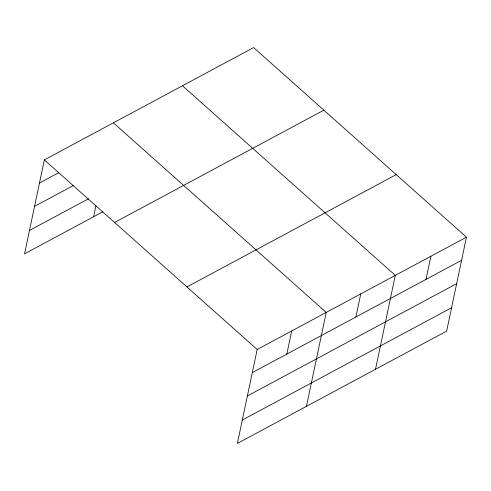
<?xml version="1.0" encoding="UTF-8"?>
<svg xmlns="http://www.w3.org/2000/svg" width="491" height="491" viewBox="0 0 491 491"><rect width="100%" height="100%" fill="white"/><g stroke="black" fill="none" stroke-linecap="round" stroke-linejoin="round"><path stroke-width="0.74" d="M466.45 237.184L257.167 349.5L237.38 443.416L446.657 331.106L466.45 237.184L253.62 47.584L44.343 159.894L24.55 253.816L102.907 211.762M93.615 216.752L95.923 205.797M286.83 354.072L291.703 330.965M306.439 406.352L326.233 312.436L113.403 122.836M355.895 317.014L360.762 293.906M375.505 369.287L395.292 275.371L182.468 85.772M426.004 279.385L430.871 256.277M39.47 183.008L58.73 172.672M34.548 206.373L73.73 185.346M29.472 230.445L88.576 198.732M114.575 222.466L323.857 110.156M186.936 286.928L396.219 174.618M252.3 372.608L461.583 260.298M247.372 395.973L456.655 283.663M242.302 420.05L451.585 307.734M44.343 159.894L257.167 349.5"/></g></svg>
